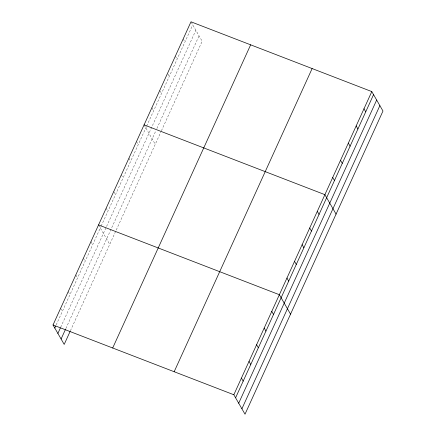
<?xml version="1.0" encoding="UTF-8"?>
<svg xmlns="http://www.w3.org/2000/svg" width="436" height="436" viewBox="0 0 436 436"><rect width="100%" height="100%" fill="white"/><g stroke="black" fill="none" stroke-linecap="round" stroke-linejoin="round"><path stroke-width="0.33" stroke-dasharray="2.18 1.64" d="M56.184 324.934L100.869 226.742M101.147 226.126L146.392 126.702M146.67 126.091L192.739 24.852M60.697 327.256L195.851 30.264M65.869 328.51L155.777 130.936M156.895 128.484L199.056 35.834M70.387 330.826L161.118 131.438M161.402 130.822L202.162 41.246L190.984 21.8M183.164 38.978L184.924 42.03M175.348 56.157L177.103 59.214M167.822 73.848L169.288 76.393M159.712 90.519L161.467 93.571M151.897 107.697L153.652 110.749M144.076 124.876L155.26 144.321M136.49 141.553L138.245 144.605M128.903 158.224L130.658 161.282M121.312 174.901L123.066 177.953M113.725 191.578L115.48 194.63M106.139 208.25L107.894 211.302M98.547 224.927L109.73 244.367M90.961 241.599L92.715 244.65M83.374 258.276L85.129 261.328M75.788 274.947L77.543 277.999M68.196 291.624L69.951 294.676M60.609 308.296L62.364 311.348"/><path stroke-width="0.65" d="M53.023 324.973L190.984 21.8L371.799 91.587L382.977 111.027L245.016 414.2L233.838 394.754L53.023 324.973L64.201 344.413L70.103 331.447M54.778 328.025L55.623 326.172M57.89 333.431L60.419 327.877M61.095 339.006L65.591 329.125M112.69 347.999L250.651 44.832M174.166 371.728L312.127 68.556M233.838 394.754L371.799 91.587M235.593 397.812L373.554 94.639M238.699 403.218L376.666 100.046M241.904 408.794L379.87 105.621M144.076 124.876L324.891 194.663L336.069 214.109M98.547 224.927L279.362 294.709L290.545 314.154M363.978 108.766L365.733 111.818M356.163 125.944L357.918 128.996M348.342 143.122L350.097 146.18M340.527 160.306L342.282 163.358M332.706 177.485L334.467 180.537M317.304 211.34L319.059 214.392M309.713 228.012L311.468 231.064M302.126 244.689L303.881 247.741M294.54 261.36L296.295 264.412M286.953 278.037L288.708 281.089M271.775 311.386L273.53 314.438M264.189 328.057L265.944 331.109M256.597 344.734L258.357 347.786M249.011 361.406L250.765 364.458M241.424 378.083L243.179 381.135"/></g></svg>
